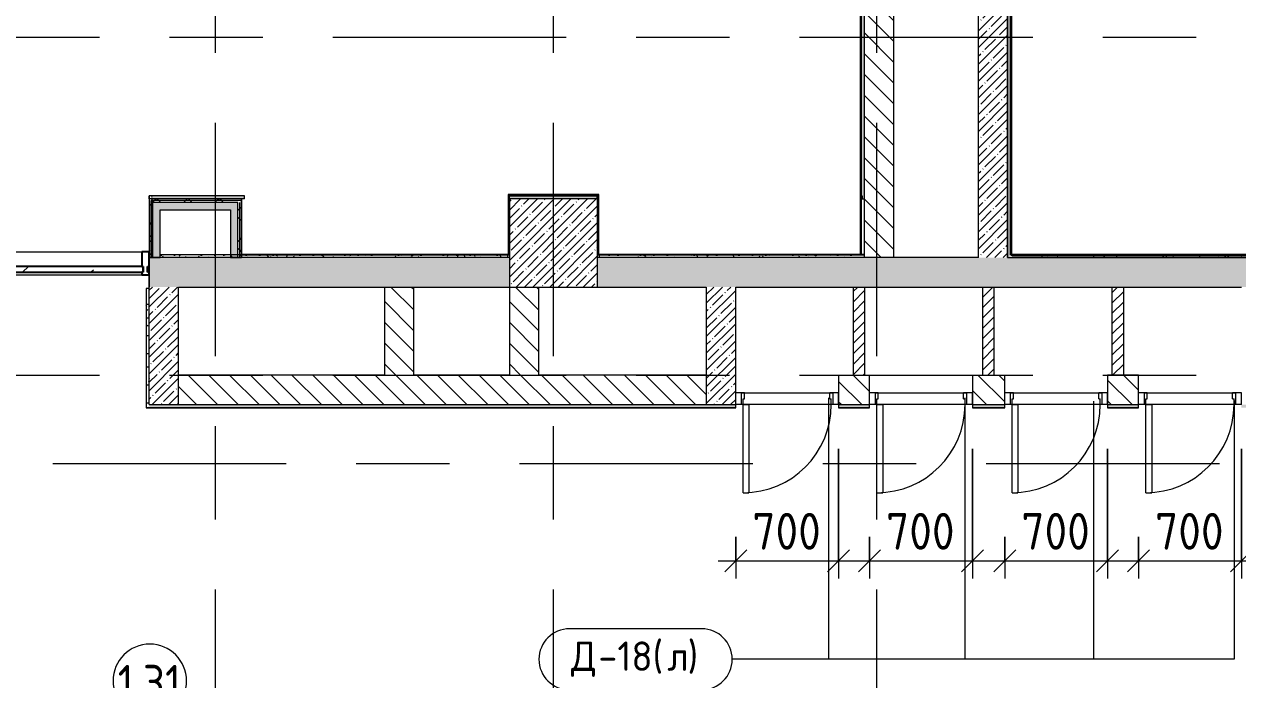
# Model space of a CAD drawing. Header units: millimetres. Extents: x 35848 to 85156, y -2706 to 28205.
# Drawn here: x 50860 to 59115, y 9028 to 13488 of the extents above; entities that cross this region are included whole.
import ezdxf

# ---------------------------------------------------------------- set-up
doc = ezdxf.new("R2010")
doc.units = ezdxf.units.MM
doc.linetypes.add('Осевая', pattern=[3175, 635, -476.25, 1587.5, -476.25])
for name, color, linetype, lineweight in [('A-ANNO-DIMS', 7, 'Continuous', 9), ('A-ANNO-DIMS-100', 7, 'Continuous', 9), ('A-AREA-IDEN', 7, 'Continuous', 9), ('A-DOOR-IDEN', 7, 'Continuous', 9), ('A-GLAZ-CURT', 7, 'Continuous', 9), ('A-GLAZ-CURT-1', 7, 'Continuous', 25), ('A-GLAZ-CWMG', 7, 'Continuous', 9), ('A-GLAZ-CWMG-1', 7, 'Continuous', 25), ('A-WALL', 7, 'Continuous', 9), ('I-WALL', 7, 'Continuous', 9), ('S-COLS', 7, 'Continuous', 9), ('Оси-2', 7, 'Осевая', 9)]:
    doc.layers.add(name, color=color, linetype=linetype, lineweight=lineweight)
for name, color, linetype, lineweight, true_color in [('A-DOOR-1', 1, 'Continuous', 9, 0xff0000), ('A-DOOR-2', 1, 'Continuous', 13, 0xff0000), ('A-DOOR-FRAM-1', 1, 'Continuous', 13, 0xff0000), ('A-DOOR-FRAM-2', 1, 'Continuous', 9, 0xff0000), ('A-WALL-1', 7, 'Continuous', 9, 0x3c3c3c), ('A-WALL-FNSH-1', 7, 'Continuous', 9, 0x3c3c3c)]:
    doc.layers.add(name, color=color, linetype=linetype, lineweight=lineweight, true_color=true_color)
doc.styles.add('GOST Common', font='GOST_Common.ttf', dxfattribs={"height": 200})
doc.styles.add('GOST Common_1', font='GOST_Common.ttf', dxfattribs={"width": 0.9, "height": 250})
doc.styles.add('ISOCPEUR', font='isocpeur.ttf', dxfattribs={"width": 0.9, "height": 250})
doc.dimstyles.new('ISO-2_5_0_9К_БОЛЬШОЙ', dxfattribs={"dimscale": 304.8, "dimtxt": 248.995294, "dimasz": 0.492126, "dimexe": 0.393701, "dimexo": 0.984252, "dimgap": 0, "dimtad": 1, "dimdec": 0, "dimrnd": 10, "dimzin": 0, "dimdsep": 46, "dimtxsty": 'ISOCPEUR', "dimblk1": 'OBLIQUE', "dimblk2": 'OBLIQUE', "dimsah": 1, "dimcen": 0.09, "dimdle": 0.393701, "dimazin": 0, "dimtfac": 1, "dimtdec": 4, "dimtix": 1, "dimtmove": 0, "dimatfit": 3, "dimfxl": 1, "dimtvp": 1, "dimtolj": 1, "dimtzin": 0, "dimarcsym": 2})
pattern_1 = [(45, (0, 0), (-57.02463, 57.02463), []), (45, (57.025, 0), (-57.02463, 57.02463), [100.806, -20.161, 3.353, -16.808])]
pattern_2 = [(135, (0, 0), (-70.71068, -70.71068), [])]
pattern_3 = [(45, (0, 0), (-35.35534, 35.35534), [])]
pattern_4 = [(0, (0, 0), (121.92, 30.48), [10.058, -81.382, 10.058, -81.382, -487.68]), (0, (0, 0), (121.92, 30.48), [-182.88, 10.058, -172.822, 10.058, -81.382, -213.36]), (0, (0, 0), (121.92, 30.48), [-457.2, 10.058, -50.902, 10.058, -142.342]), (120, (45.72, 15.24), (-87.356454, 90.345817), [10.058, -81.382, 10.058, -81.382, -487.68]), (120, (45.72, 15.24), (-87.356454, 90.345817), [-182.88, 10.058, -172.822, 10.058, -81.382, -213.36]), (120, (45.72, 15.24), (-87.356454, 90.345817), [-457.2, 10.058, -50.902, 10.058, -142.342]), (240, (60.96, 76.2), (-34.563546, -120.825817), [10.058, -81.382, 10.058, -81.382, -487.68]), (240, (60.96, 76.2), (-34.563546, -120.825817), [-182.88, 10.058, -172.822, 10.058, -81.382, -213.36]), (240, (60.96, 76.2), (-34.563546, -120.825817), [-457.2, 10.058, -50.902, 10.058, -142.342])]
pattern_5 = [(45, (0, 0), (-106.066, 106.066), []), (135, (0, 0), (-106.066, -106.066), [])]

# ---------------------------------------------------------------- blocks, each defined once
blk = doc.blocks.new('BSC_Колонна _Прямоугольная - 600х600-23205375-План заполнения и маркировки дверных проемов 1 этажа в осях 12-23')
at = {"layer": 'S-COLS'}
h = blk.add_hatch(dxfattribs=at)
h.set_pattern_fill('FP_24', color=256, style=0, pattern_type=2)
h.set_pattern_definition([(45, (-54460, -12000), (-57.02463, 57.02463), []), (45, (-54402.975, -12000), (-57.02463, 57.02463), [100.806, -20.161, 3.353, -16.808])])
h.paths.add_polyline_path([(-300, -300), (300, -300), (300, 300), (-300, 300)])
for p, q in [((300, 300), (-300, 300)), ((-300, 300), (-300, -300)), ((300, -300), (300, 300)), ((-300, -300), (300, -300))]:
    blk.add_line(p, q, dxfattribs=at)
blk = doc.blocks.new('110_Дверь_СКБ_1Ст - д-18 700x2100h_Технический шкаф ЭОМ и СС-23257539-План заполнения и маркировки дверных проемов 1 этажа в осях 12-23')
at = {"layer": 'A-DOOR-1'}
blk.add_arc((312.5, 100), 600, 90, 180, dxfattribs=at)
at = {"layer": 'A-DOOR-2'}
for p, q in [((312.5, 700), (272.5, 700)), ((272.5, 100), (272.5, 700)), ((312.5, 700), (312.5, 100)), ((312.5, 100), (272.5, 100))]:
    blk.add_line(p, q, dxfattribs=at)
at = {"layer": 'A-DOOR-FRAM-1'}
for p, q in [((-337.5, 100), (-337.5, 20)), ((-337.5, 100), (-287.5, 100)), ((-287.5, 100), (-287.5, 60)), ((312.5, 100), (312.5, 60)), ((312.5, 100), (362.5, 100)), ((362.5, 100), (362.5, 20)), ((-337.5, 20), (-277.5, 20)), ((-277.5, 60), (-287.5, 60)), ((-277.5, 60), (-277.5, 20)), ((302.5, 60), (302.5, 20)), ((312.5, 60), (302.5, 60)), ((302.5, 20), (362.5, 20))]:
    blk.add_line(p, q, dxfattribs=at)
at = {"layer": 'A-DOOR-FRAM-2'}
for p, q in [((-297.5, 20), (-297.5, 100)), ((-297.5, 100), (322.5, 100)), ((322.5, 100), (322.5, 20)), ((322.5, 20), (-297.5, 20))]:
    blk.add_line(p, q, dxfattribs=at)
blk = doc.blocks.new('Системная панель - Стекло - 40мм-32784544-План заполнения и маркировки дверных проемов 1 этажа в осях 12-23')
at = {"layer": 'A-GLAZ-CURT'}
h = blk.add_hatch(dxfattribs=at)
h.set_pattern_fill('FP_63', color=256, style=0, pattern_type=2)
h.set_pattern_definition([(225, (51282.5, 11700), (282.8427, -282.8427), [200, -600]), (225, (51482.5, 11800), (282.8427, -282.8427), [600, -200]), (225, (51082.5, 11900), (282.8427, -282.8427), [200, -600])])
h.paths.add_polyline_path([(-486.5, 0), (-486.5, -40), (486.5, -40), (486.5, 0), (-249.4, 0)])
at = {"layer": 'A-GLAZ-CURT-1'}
for p, q in [((486.5, 0), (-486.5, 0)), ((-486.5, 0), (-486.5, -40)), ((486.5, -40), (486.5, 0)), ((-486.5, -40), (486.5, -40))]:
    blk.add_line(p, q, dxfattribs=at)
blk = doc.blocks.new('Прямоугольный импост - Импост структурный с накладкой - 160мм Темный-32784440-План заполнения и маркировки дверных проемов 1 этажа в осях 12-23')
at = {"layer": 'A-GLAZ-CWMG'}
for p, q in [((50706, 11940), (51659, 11940)), ((50706, 11783), (51659, 11783))]:
    blk.add_line(p, q, dxfattribs=at)
blk = doc.blocks.new('Прямоугольный импост - Импост структурный с накладкой - 160мм Темный-30755843-План заполнения и маркировки дверных проемов 1 этажа в осях 12-23')
at = {"layer": 'A-GLAZ-CWMG-1'}
for p, q in [((0, 140), (-50, 140)), ((-50, 140), (-50, 40)), ((0, 40), (0, 140)), ((-50, 40), (-40, 40)), ((-40, 0), (-50, 0)), ((-50, 0), (-50, -17)), ((-40, 40), (-40, 0)), ((-10, 0), (-10, 40)), ((-10, 40), (0, 40)), ((0, 0), (-10, 0)), ((0, -17), (0, 0)), ((-50, -17), (0, -17))]:
    blk.add_line(p, q, dxfattribs=at)
blk = doc.blocks.new('М_двери - Типоразмер_рамка-25223575-План заполнения и маркировки дверных проемов 1 этажа в осях 12-23')
at = {"layer": 'A-DOOR-IDEN'}
for p, q in [((4.496, 2.08), (-4.496, 2.08)), ((-4.496, -2.08), (4.496, -2.08))]:
    blk.add_line(p, q, dxfattribs=at)
for centre, start, end in [((-4.496, 0), 90, 270), ((4.496, 0), 270, 90)]:
    blk.add_arc(centre, 2.08, start, end, dxfattribs=at)
blk = doc.blocks.new('Марка_Помещения - Номер-25198446-План заполнения и маркировки дверных проемов 1 этажа в осях 12-23')
at = {"layer": 'A-AREA-IDEN'}
for start, end in [(360, 180), (180, 360)]:
    blk.add_arc((0, 0), 2.5, start, end, dxfattribs=at)
blk = doc.blocks.new('DIMBLOCK31-План заполнения и маркировки дверных проемов 1 этажа в осях 12-23')
at = {"layer": 'A-ANNO-DIMS-100'}
for p, q in [((56400, 10600), (56400, 9716.2)), ((56400, 9836.2), (56400, 10600)), ((55700, 10000), (55700, 9716.2)), ((55700, 9836.2), (55700, 10000)), ((55580, 9836.2), (56520, 9836.2))]:
    blk.add_line(p, q, dxfattribs=at)
at = {"layer": 'A-ANNO-DIMS-100', "lineweight": 20}
for p, q in [((55700, 9836.2), (55775, 9911.2)), ((56400, 9836.2), (56475, 9911.2)), ((55700, 9836.2), (55625, 9761.2)), ((56400, 9836.2), (56325, 9761.2))]:
    blk.add_line(p, q, dxfattribs=at)
at = {"layer": 'A-ANNO-DIMS-100', "color": 0, "insert": (55813, 10162.8), "char_height": 250, "width": 568.858, "attachment_point": 1, "line_spacing_factor": 1.149209, "style": 'ISOCPEUR'}
blk.add_mtext('700', dxfattribs=at)
blk = doc.blocks.new('_Oblique')
at = {"color": 0, "linetype": 'ByBlock', "lineweight": -2}
blk.add_line((-0.5, -0.5), (0.5, 0.5), dxfattribs=at)
blk = doc.blocks.new('DIMBLOCK32-План заполнения и маркировки дверных проемов 1 этажа в осях 12-23')
at = {"layer": 'A-ANNO-DIMS-100'}
for p, q in [((57310, 10600), (57310, 9716.2)), ((57310, 9836.2), (57310, 10600)), ((56610, 10000), (56610, 9716.2)), ((56610, 9836.2), (56610, 10000)), ((56490, 9836.2), (57430, 9836.2))]:
    blk.add_line(p, q, dxfattribs=at)
at = {"layer": 'A-ANNO-DIMS-100', "lineweight": 20}
for p, q in [((56610, 9836.2), (56685, 9911.2)), ((57310, 9836.2), (57385, 9911.2)), ((56610, 9836.2), (56535, 9761.2)), ((57310, 9836.2), (57235, 9761.2))]:
    blk.add_line(p, q, dxfattribs=at)
at = {"layer": 'A-ANNO-DIMS-100', "color": 0, "insert": (56723, 10162.8), "char_height": 250, "width": 568.858, "attachment_point": 1, "line_spacing_factor": 1.149209, "style": 'ISOCPEUR'}
blk.add_mtext('700', dxfattribs=at)
blk = doc.blocks.new('DIMBLOCK33-План заполнения и маркировки дверных проемов 1 этажа в осях 12-23')
at = {"layer": 'A-ANNO-DIMS-100'}
for p, q in [((58230, 10600), (58230, 9716.2)), ((58230, 9836.2), (58230, 10600)), ((57530, 10000), (57530, 9716.2)), ((57530, 9836.2), (57530, 10000)), ((57410, 9836.2), (58350, 9836.2))]:
    blk.add_line(p, q, dxfattribs=at)
at = {"layer": 'A-ANNO-DIMS-100', "lineweight": 20}
for p, q in [((57530, 9836.2), (57605, 9911.2)), ((58230, 9836.2), (58305, 9911.2)), ((57530, 9836.2), (57455, 9761.2)), ((58230, 9836.2), (58155, 9761.2))]:
    blk.add_line(p, q, dxfattribs=at)
at = {"layer": 'A-ANNO-DIMS-100', "color": 0, "insert": (57643, 10162.8), "char_height": 250, "width": 568.858, "attachment_point": 1, "line_spacing_factor": 1.149209, "style": 'ISOCPEUR'}
blk.add_mtext('700', dxfattribs=at)
blk = doc.blocks.new('DIMBLOCK34-План заполнения и маркировки дверных проемов 1 этажа в осях 12-23')
at = {"layer": 'A-ANNO-DIMS-100'}
for p, q in [((59140, 10600), (59140, 9716.2)), ((59140, 9836.2), (59140, 10600)), ((58440, 10000), (58440, 9716.2)), ((58440, 9836.2), (58440, 10000)), ((58320, 9836.2), (59260, 9836.2))]:
    blk.add_line(p, q, dxfattribs=at)
at = {"layer": 'A-ANNO-DIMS-100', "lineweight": 20}
for p, q in [((58440, 9836.2), (58515, 9911.2)), ((59140, 9836.2), (59215, 9911.2)), ((58440, 9836.2), (58365, 9761.2)), ((59140, 9836.2), (59065, 9761.2))]:
    blk.add_line(p, q, dxfattribs=at)
at = {"layer": 'A-ANNO-DIMS-100', "color": 0, "insert": (58553, 10162.8), "char_height": 250, "width": 568.858, "attachment_point": 1, "line_spacing_factor": 1.149209, "style": 'ISOCPEUR'}
blk.add_mtext('700', dxfattribs=at)

msp = doc.modelspace()

# ---------------------------------------------------------------- hatches: boundary and pattern name
at = {"layer": 'I-WALL'}
h = msp.add_hatch(dxfattribs=at)
h.set_pattern_fill('FP_58', color=256, style=0, pattern_type=2)
h.set_pattern_definition(pattern_4)
h.paths.add_polyline_path([(57570, 11900), (57570, 15903.8), (57550, 15903.8), (57550, 11900)])
h.paths.add_polyline_path([(57570, 17003.8), (57570, 18580), (57550, 18580), (57550, 17003.8)])
h = msp.add_hatch(dxfattribs=at)
h.set_pattern_fill('FP_58', color=256, style=0, pattern_type=2)
h.set_pattern_definition(pattern_4)
h.paths.add_polyline_path([(56575.3, 12320), (56575.3, 15803.8), (56555.3, 15803.8), (56555.3, 12320), (56560.3, 12320)])
h = msp.add_hatch(dxfattribs=at)
h.set_pattern_fill('FP_1', color=256, style=0, pattern_type=2)
h.set_pattern_definition(pattern_1)
h.paths.add_polyline_path([(57350, 11900), (57550, 11900), (57550, 15803.8), (57350, 15803.8), (57350, 12350.1)])
h = msp.add_hatch(dxfattribs=at)
h.set_pattern_fill('FP_20', color=256, style=0, pattern_type=2)
h.set_pattern_definition(pattern_2)
h.paths.add_polyline_path([(56775.3, 11900), (56775.3, 15603.8), (56575.3, 15603.8), (56575.3, 11900)])
h = msp.add_hatch(dxfattribs=at)
h.set_pattern_fill('FP_58', color=256, style=0, pattern_type=2)
h.set_pattern_definition(pattern_4)
h.paths.add_polyline_path([(51730, 11900), (51730, 12320), (51710, 12320), (51710, 11900)])
h = msp.add_hatch(dxfattribs=at)
h.set_pattern_fill('FP_58', color=256, style=0, pattern_type=2)
h.set_pattern_definition(pattern_4)
h.paths.add_polyline_path([(52339.9, 12300), (52357.7, 12300), (52357.7, 12320), (51730, 12320), (51730, 12300), (52338.9, 12300)])
h.paths.add_polyline_path([(56575.3, 12300), (56575.3, 12320), (56560.3, 12320), (56560.3, 12300)])
h.paths.add_polyline_path([(54757.8, 12300), (54757.8, 12320), (54160, 12320), (54160, 12300)])
h = msp.add_hatch(dxfattribs=at)
h.set_pattern_fill('FP_59', color=256, style=0, pattern_type=2)
h.set_pattern_definition(pattern_5)
h.paths.add_polyline_path([(51722.5, 11900), (51722.5, 12300), (51710, 12300), (51710, 11900)])
h = msp.add_hatch(dxfattribs=at)
h.set_pattern_fill('FP_59', color=256, style=0, pattern_type=2)
h.set_pattern_definition(pattern_5)
h.paths.add_polyline_path([(51722.5, 12287.5), (52338.9, 12287.5), (52338.9, 12300), (51722.5, 12300)])
h = msp.add_hatch(dxfattribs=at)
h.set_pattern_fill('FP_59', color=256, style=0, pattern_type=2)
h.set_pattern_definition(pattern_5)
h.paths.add_polyline_path([(51735, 11900), (51735, 12287.5), (51722.5, 12287.5), (51722.5, 11900)])
h = msp.add_hatch(dxfattribs=at)
h.set_pattern_fill('FP_59', color=256, style=0, pattern_type=2)
h.set_pattern_definition(pattern_5)
h.paths.add_polyline_path([(52338.9, 12275), (52338.9, 12287.5), (51735, 12287.5), (51735, 12275), (52326.4, 12275)])
for points in [[(51785, 11900), (51785, 12275), (51735, 12275), (51735, 11900)], [(52313.9, 12225), (52313.9, 12275), (51785, 12275), (51785, 12225), (52263.9, 12225)], [(52263.9, 11900), (52313.9, 11900), (52313.9, 12225), (52263.9, 12225)]]:
    msp.add_hatch(color=256, dxfattribs=at).paths.add_polyline_path(points)
h = msp.add_hatch(dxfattribs=at)
h.set_pattern_fill('FP_59', color=256, style=0, pattern_type=2)
h.set_pattern_definition(pattern_5)
h.paths.add_polyline_path([(52326.4, 11900), (52326.4, 12275), (52313.9, 12275), (52313.9, 11900)])
h = msp.add_hatch(dxfattribs=at)
h.set_pattern_fill('FP_59', color=256, style=0, pattern_type=2)
h.set_pattern_definition(pattern_5)
h.paths.add_polyline_path([(52326.4, 11900), (52338.9, 11900), (52338.9, 12275), (52326.4, 12275), (52326.4, 12225)])
h = msp.add_hatch(dxfattribs=at)
h.set_pattern_fill('FP_1', color=256, style=0, pattern_type=2)
h.set_pattern_definition(pattern_1)
h.paths.add_polyline_path([(55789.2, 11700), (60160, 11700), (60160, 11900), (54760, 11900), (54760, 11700), (55700, 11700)])
h.paths.add_polyline_path([(51710, 11700), (54160, 11700), (54160, 11900), (51710, 11900), (51710, 11808.8)])
h = msp.add_hatch(dxfattribs=at)
h.set_pattern_fill('FP_58', color=256, style=0, pattern_type=2)
h.set_pattern_definition(pattern_4)
h.paths.add_polyline_path([(52884.3, 11900), (54150, 11900), (54150, 11920), (51785, 11920), (51785, 11900), (52158.1, 11900)])
h = msp.add_hatch(dxfattribs=at)
h.set_pattern_fill('FP_58', color=256, style=0, pattern_type=2)
h.set_pattern_definition(pattern_4)
h.paths.add_polyline_path([(56575.3, 11900), (56575.3, 11920), (54770, 11920), (54770, 11900), (55789.2, 11900)])
h = msp.add_hatch(dxfattribs=at)
h.set_pattern_fill('FP_58', color=256, style=0, pattern_type=2)
h.set_pattern_definition(pattern_4)
h.paths.add_polyline_path([(60160, 11900), (60160, 11920), (57570, 11920), (57570, 11900), (60146.6, 11900)])
h = msp.add_hatch(dxfattribs=at)
h.set_pattern_fill('FP_58', color=256, style=0, pattern_type=2)
h.set_pattern_definition(pattern_4)
h.paths.add_polyline_path([(51710, 10880), (51710, 11690), (51690, 11690), (51690, 10880)])
h = msp.add_hatch(dxfattribs=at)
h.set_pattern_fill('FP_1', color=256, style=0, pattern_type=2)
h.set_pattern_definition(pattern_1)
h.paths.add_polyline_path([(51910, 10900), (51910, 11700), (51710, 11700), (51710, 10900)])
h = msp.add_hatch(dxfattribs=at)
h.set_pattern_fill('FP_20', color=256, style=0, pattern_type=2)
h.set_pattern_definition(pattern_2)
h.paths.add_polyline_path([(53510, 11100), (53510, 11700), (53310, 11700), (53310, 11100)])
h = msp.add_hatch(dxfattribs=at)
h.set_pattern_fill('FP_20', color=256, style=0, pattern_type=2)
h.set_pattern_definition(pattern_2)
h.paths.add_polyline_path([(54160, 11100), (54360, 11100), (54360, 11700), (54160, 11700)])
h = msp.add_hatch(dxfattribs=at)
h.set_pattern_fill('FP_1', color=256, style=0, pattern_type=2)
h.set_pattern_definition(pattern_1)
h.paths.add_polyline_path([(55700, 10900), (55700, 11700), (55500, 11700), (55500, 10900)])
h = msp.add_hatch(dxfattribs=at)
h.set_pattern_fill('FP_38', color=256, style=0, pattern_type=2)
h.set_pattern_definition(pattern_3)
h.paths.add_polyline_path([(56499.2, 11100), (56579.2, 11100), (56579.2, 11700), (56499.2, 11700)])
h = msp.add_hatch(dxfattribs=at)
h.set_pattern_fill('FP_38', color=256, style=0, pattern_type=2)
h.set_pattern_definition(pattern_3)
h.paths.add_polyline_path([(57459.2, 11100), (57459.2, 11700), (57379.2, 11700), (57379.2, 11100)])
h = msp.add_hatch(dxfattribs=at)
h.set_pattern_fill('FP_38', color=256, style=0, pattern_type=2)
h.set_pattern_definition(pattern_3)
h.paths.add_polyline_path([(58339.2, 11100), (58339.2, 11700), (58259.2, 11700), (58259.2, 11100)])
h = msp.add_hatch(dxfattribs=at)
h.set_pattern_fill('FP_20', color=256, style=0, pattern_type=2)
h.set_pattern_definition(pattern_2)
h.paths.add_polyline_path([(55500, 10900), (55500, 11100), (51910, 11100), (51910, 10900), (52884.3, 10900)])
h.paths.add_polyline_path([(58230, 10900), (58440, 10900), (58440, 11100), (58230, 11100)])
h.paths.add_polyline_path([(56400, 10900), (56610, 10900), (56610, 11100), (56400, 11100)])
h.paths.add_polyline_path([(57310, 10900), (57530, 10900), (57530, 11100), (57310, 11100)])
h = msp.add_hatch(dxfattribs=at)
h.set_pattern_fill('FP_58', color=256, style=0, pattern_type=2)
h.set_pattern_definition(pattern_4)
h.paths.add_polyline_path([(57530, 10880), (57530, 10900), (57310, 10900), (57310, 10880)])
h.paths.add_polyline_path([(61380, 10880), (61380, 10900), (59140, 10900), (59140, 10880), (60146.6, 10880)])
h.paths.add_polyline_path([(55700, 10880), (55700, 10900), (51710, 10900), (51710, 10880), (52884.3, 10880)])
h.paths.add_polyline_path([(56400, 10880), (56610, 10880), (56610, 10900), (56400, 10900)])
h.paths.add_polyline_path([(58440, 10880), (58440, 10900), (58230, 10900), (58230, 10880)])

# ---------------------------------------------------------------- linework, layer by layer
at = {"layer": 'A-DOOR-IDEN'}
for p, q in [((56332.1, 10947), (56332.1, 9166.9)), ((57259.1, 10947), (57259.1, 9166.9)), ((58135, 10922.8), (58135, 9166.9)), ((59090.3, 10927.7), (59090.3, 9166.9)), ((59090.3, 9166.9), (55676.6, 9166.9)), ((58135, 9166.9), (55676.6, 9166.9)), ((57259.1, 9166.9), (55676.6, 9166.9)), ((56332.1, 9166.9), (55676.6, 9166.9))]:
    msp.add_line(p, q, dxfattribs=at)
at = {"layer": 'A-WALL'}
for p, q in [((57570, 11920), (57570, 15903.8)), ((56575.3, 11900), (56575.3, 15803.8)), ((51710, 12300), (51710, 12320)), ((51722.5, 11900), (51722.5, 12287.5)), ((52338.9, 12287.5), (51722.5, 12287.5)), ((51735, 11900), (51735, 12275)), ((52313.9, 12275), (51735, 12275)), ((52313.9, 11900), (52313.9, 12275)), ((52326.4, 11900), (52326.4, 12275)), ((51730, 11900), (51710, 11900)), ((54152, 11921), (54160, 11921)), ((54760, 11921), (54768, 11921)), ((56547.3, 11921), (56555.3, 11921)), ((56400, 11100), (56610, 11100)), ((57310, 11100), (57530, 11100))]:
    msp.add_line(p, q, dxfattribs=at)
at = {"layer": 'A-WALL-1'}
for p, q in [((57550, 15903.8), (57550, 11900)), ((57550, 11900), (57550, 15803.8)), ((56775.3, 11900), (56775.3, 15603.8)), ((57350, 15603.8), (57350, 11900)), ((52357.7, 12320), (51710, 12320)), ((52357.7, 12300), (52357.7, 12320)), ((54757.8, 12320), (54160, 12320)), ((54757.8, 12300), (54757.8, 12320)), ((56555.3, 12320), (56560.3, 12320)), ((56560.3, 12320), (56560.3, 12300)), ((51710, 12300), (51710, 11900)), ((52357.7, 12300), (51710, 12300)), ((51730, 11900), (51730, 12300)), ((51785, 11900), (51785, 12225)), ((51785, 12225), (52263.9, 12225)), ((52263.9, 12225), (52263.9, 11900)), ((52338.9, 11900), (52338.9, 12300)), ((56560.3, 12300), (56575.3, 12300)), ((51709, 11900), (51709, 11700)), ((51709, 11900), (51785, 11900)), ((51710, 10900), (51710, 11900)), ((54160, 11900), (51730, 11900)), ((52339.9, 11920), (51785, 11920)), ((52263.9, 11900), (52338.9, 11900)), ((54150, 11900), (54150, 11920)), ((57350, 11900), (54760, 11900)), ((54770, 11920), (54770, 11900)), ((57550, 11900), (57550, 11900)), ((57550, 11900), (60160, 11900)), ((60132, 11920), (57570, 11920)), ((51690, 11690), (51690, 10880)), ((51710, 11690), (51690, 11690)), ((51709, 11700), (51710, 11700)), ((51910, 11700), (54160, 11700)), ((51910, 10900), (51910, 11700)), ((53310, 11700), (53310, 11100)), ((53510, 11100), (53510, 11700)), ((54160, 11700), (54160, 11100)), ((54360, 11100), (54360, 11700)), ((54760, 11700), (55500, 11700)), ((55500, 11700), (55500, 10900)), ((55700, 11700), (58259.2, 11700)), ((55700, 10880), (55700, 11700)), ((56499.2, 11700), (56499.2, 11100)), ((56579.2, 11100), (56579.2, 11700)), ((57379.2, 11700), (57379.2, 11100)), ((57459.2, 11100), (57459.2, 11700)), ((58259.2, 11700), (59140, 11700)), ((58259.2, 11700), (58259.2, 11100)), ((58339.2, 11100), (58339.2, 11700)), ((53310, 11100), (51910, 11100)), ((54160, 11100), (53510, 11100)), ((55500, 11100), (54360, 11100)), ((56400, 11100), (56400, 10880)), ((56610, 10880), (56610, 11100)), ((57310, 11100), (57310, 10880)), ((57530, 10880), (57530, 11100)), ((58440, 11100), (58230, 11100)), ((58230, 11100), (58230, 10880)), ((58440, 10880), (58440, 11100)), ((51710, 10900), (55700, 10900)), ((56400, 10900), (56610, 10900)), ((57310, 10900), (57530, 10900)), ((58230, 10900), (58440, 10900)), ((51690, 10880), (55700, 10880)), ((56400, 10880), (56610, 10880)), ((57310, 10880), (57530, 10880)), ((58230, 10880), (58440, 10880))]:
    msp.add_line(p, q, dxfattribs=at)
at = {"layer": 'A-WALL-FNSH-1'}
for p, q in [((57578, 11921), (57578, 15903.8)), ((56547.3, 15831.8), (56547.3, 11921)), ((56555.3, 11921), (56555.3, 15823.8)), ((52357.7, 12321), (51709, 12321)), ((51709, 12321), (51709, 11900)), ((52357.7, 12320), (52357.7, 12321)), ((54768, 12329), (54152, 12329)), ((54152, 12329), (54152, 12321)), ((54152, 12321), (54768, 12321)), ((54160, 12320.5), (54152, 12320.5)), ((54152, 12320.5), (54152, 11921)), ((54160, 12300), (54160, 12320.5)), ((54760, 12320.5), (54760, 12300)), ((54768, 12320.5), (54760, 12320.5)), ((54768, 12321), (54768, 12329)), ((54768, 11921), (54768, 12320.5)), ((52339.9, 11920), (52339.9, 12300)), ((54152, 11921), (52338.9, 11921)), ((52339.9, 11920), (54160, 11920)), ((54760, 11920), (56575.3, 11920)), ((56547.3, 11921), (54768, 11921)), ((56575.3, 11921), (56555.3, 11921)), ((60140, 11921), (57578, 11921)), ((57578, 11920), (57578, 11913)), ((57578, 11913), (60140, 11913)), ((51690, 11690), (51689, 11690)), ((51689, 11690), (51689, 10879)), ((51689, 10879), (55700, 10879)), ((55700, 10879), (55700, 10880)), ((56400, 10880), (56400, 10879)), ((56400, 10879), (56610, 10879)), ((56610, 10879), (56610, 10880)), ((57310, 10880), (57310, 10879)), ((57310, 10879), (57530, 10879)), ((57530, 10879), (57530, 10880)), ((58230, 10880), (58230, 10879)), ((58230, 10879), (58440, 10879)), ((58440, 10879), (58440, 10880))]:
    msp.add_line(p, q, dxfattribs=at)
at = {"layer": 'Оси-2'}
for p, q in [((52160, 593.7), (52160, 24898.1)), ((54460, 593.7), (54460, 24898.1)), ((56660, 593.7), (56660, 24898.1)), ((39148.5, 13400), (81460, 13400)), ((39148.5, 11100), (82060, 11100)), ((40418.5, 10500), (82060, 10500))]:
    msp.add_line(p, q, dxfattribs=at)

# ---------------------------------------------------------------- block references
at = {"layer": 'A-AREA-IDEN', "xscale": 99.99999999999993, "yscale": 99.99999999999993, "zscale": 99.99999999999993}
msp.add_blockref('Марка_Помещения - Номер-25198446-План заполнения и маркировки дверных проемов 1 этажа в осях 12-23', (51714, 9020), dxfattribs=at)
at = {"layer": 'A-DOOR-1', "rotation": 180}
for p in [(56062.5, 11000), (56972.5, 11000), (57892.5, 11000), (58802.5, 11000)]:
    msp.add_blockref('110_Дверь_СКБ_1Ст - д-18 700x2100h_Технический шкаф ЭОМ и СС-23257539-План заполнения и маркировки дверных проемов 1 этажа в осях 12-23', p, dxfattribs=at)
at = {"layer": 'A-DOOR-IDEN', "xscale": 99.99999999999993, "yscale": 99.99999999999993, "zscale": 99.99999999999993}
msp.add_blockref('М_двери - Типоразмер_рамка-25223575-План заполнения и маркировки дверных проемов 1 этажа в осях 12-23', (55019, 9166.9), dxfattribs=at)
at = {"layer": 'A-GLAZ-CURT', "rotation": 180}
msp.add_blockref('Системная панель - Стекло - 40мм-32784544-План заполнения и маркировки дверных проемов 1 этажа в осях 12-23', (51182.5, 11800), dxfattribs=at)
at = {"layer": 'A-GLAZ-CWMG'}
for name, p in [('Прямоугольный импост - Импост структурный с накладкой - 160мм Темный-32784440-План заполнения и маркировки дверных проемов 1 этажа в осях 12-23', (0, 0)), ('Прямоугольный импост - Импост структурный с накладкой - 160мм Темный-30755843-План заполнения и маркировки дверных проемов 1 этажа в осях 12-23', (51709, 11800))]:
    msp.add_blockref(name, p, dxfattribs=at)
at = {"layer": 'S-COLS'}
msp.add_blockref('BSC_Колонна _Прямоугольная - 600х600-23205375-План заполнения и маркировки дверных проемов 1 этажа в осях 12-23', (54460, 12000), dxfattribs=at)

# ---------------------------------------------------------------- texts
at = {"layer": 'A-AREA-IDEN', "insert": (51495.9, 9128.6), "char_height": 250, "width": 548.354, "attachment_point": 1, "style": 'GOST Common_1'}
msp.add_mtext('1.31', dxfattribs=at)
at = {"layer": 'A-DOOR-IDEN', "char_height": 200, "attachment_point": 1, "style": 'GOST Common'}
for s, insert, width in [('\\fGOST Common|b0|i0|c204|p34|;Д', (54579.8, 9288.1), 224.472), ('-18(', (54765, 9288.1), 569.198), ('\\fGOST Common|b0|i0|c204|p34|;)', (55373.5, 9288.1), 96.202), ('\\fGOST Common|b0|i0|c204|p34|;л', (55234.6, 9288.1), 168.354)]:
    msp.add_mtext(s, dxfattribs=dict(at, insert=insert, width=width))

# ---------------------------------------------------------------- dimensions: what is measured, and where the dimension line sits
at = {"layer": 'A-ANNO-DIMS'}
for base, p1, p2, picture, middle in [((56400, 9836.2), (55700, 10300), (56400, 10900), 'DIMBLOCK31-План заполнения и маркировки дверных проемов 1 этажа в осях 12-23', (56050, 9961.2)), ((57310, 9836.2), (56610, 10300), (57310, 10900), 'DIMBLOCK32-План заполнения и маркировки дверных проемов 1 этажа в осях 12-23', (56960, 9961.2)), ((58230, 9836.2), (57530, 10300), (58230, 10900), 'DIMBLOCK33-План заполнения и маркировки дверных проемов 1 этажа в осях 12-23', (57880, 9961.2)), ((59140, 9836.2), (58440, 10300), (59140, 10900), 'DIMBLOCK34-План заполнения и маркировки дверных проемов 1 этажа в осях 12-23', (58790, 9961.2))]:
    dim = msp.add_linear_dim(base=base, p1=p1, p2=p2, dimstyle='ISO-2_5_0_9К_БОЛЬШОЙ', override={"dimpost": '<>', "dimfxl": 921.954446}, dxfattribs=at)
    dim.commit()
    dim.dimension.update_dxf_attribs({"geometry": picture, "text_midpoint": middle})

doc.saveas('drawing.dxf')
